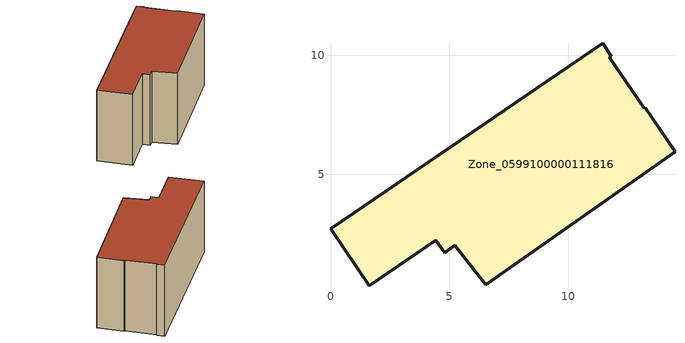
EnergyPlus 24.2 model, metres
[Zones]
Zone_0599100000111816
 floor ground (C_G): 6.53,0.36 5.23,2 4.8,1.69 4.43,2.22 1.63,0.32 0,2.71 11.45,10.51 11.81,9.97 11.74,9.92 13.2,7.77 13.25,7.81 14.5,5.94 z0
 wall outside (C_F): 14.5,5.94 13.25,7.81 13.2,7.77 11.74,9.92 11.81,9.97 11.45,10.51 0,2.71 1.63,0.32 4.43,2.22 4.8,1.69 5.23,2 6.53,0.36 14.5,5.94 z0:6.37
 roof outside (C_R): 5.23,2 6.53,0.36 14.5,5.94 13.25,7.81 13.2,7.77 11.74,9.92 11.81,9.97 11.45,10.51 0,2.71 1.63,0.32 4.43,2.22 4.8,1.69 z6.37
[BUILDING]
Pand.0599100000111816: North Axis=0; Terrain=City; Loads Convergence Tolerance Value=0.04; Temperature Convergence Tolerance Value=0.4; Solar Distribution=FullExterior; Maximum Number of Warmup Days=25; Minimum Number of Warmup Days=1
[Site:Location]
Rotterdam.The.Hague.AP_ZH_NLD Design_Conditions: Latitude=51.96; Longitude=4.45; Time Zone=1; Elevation=-4.5
[SITE:GROUNDTEMPERATURE:BUILDINGSURFACE]
18, 18, 18, 18, 18, 18, 18, 18, 18, 18, 18, 18
[MATERIAL] Thermal Absorptance=0.9; Solar Absorptance=0.7; Visible Absorptance=0.7
Name | Roughness | Thickness | Conductivity | Density | Specific Heat
G.TI.1946 | MediumSmooth | 0.15 | 1 | 540 | 1210
F.TI.1946 | Rough | 0.3 | 0.857143 | 1920 | 840
R.TI.1946 | MediumRough | 0.2 | 0.1 | 1500 | 1000
[CONSTRUCTION]
C_G: G.TI.1946
C_F: F.TI.1946
C_R: R.TI.1946
[ZONE]
Zone_0599100000111816: Type=1; Multiplier=1; Ceiling Height=Autocalculate; Volume=Autocalculate; Floor Area=autocalculate; Part of Total Floor Area=Yes
[ZONEINFILTRATION:DESIGNFLOWRATE]
Infil_Zone_0599100000111816: Zone or ZoneList or Space or SpaceList=Zone_0599100000111816; Schedule=AlwaysOn; Design Flow Rate Calculation Method=Flow/Area; Flow Rate per Floor Area=0.003; Constant Term Coefficient=1; Temperature Term Coefficient=0; Velocity Term Coefficient=0; Velocity Squared Term Coefficient=0
[HVACTEMPLATE:ZONE:IDEALLOADSAIRSYSTEM]
Zone_0599100000111816: Maximum Heating Supply Air Temperature=50; Minimum Cooling Supply Air Temperature=13; Maximum Heating Supply Air Humidity Ratio=0.0156; Minimum Cooling Supply Air Humidity Ratio=0.0077; Heating Limit=NoLimit; Cooling Limit=NoLimit; Dehumidification Control Type=ConstantSensibleHeatRatio; Cooling Sensible Heat Ratio=0.7; Dehumidification Setpoint=60; Humidification Control Type=None; Humidification Setpoint=30; Outdoor Air Method=None; Outdoor Air Flow Rate per Person=0.00944; Outdoor Air Flow Rate per Zone Floor Area=0; Outdoor Air Flow Rate per Zone=0; Demand Controlled Ventilation Type=None; Outdoor Air Economizer Type=NoEconomizer; Heat Recovery Type=None; Sensible Heat Recovery Effectiveness=0.7; Latent Heat Recovery Effectiveness=0.65
[ZONECONTROL:THERMOSTAT]
ThermostatControl_Zone_0599100000111816: Zone or ZoneList=Zone_0599100000111816; Control Type Schedule=DualSetpointControlType; Control 1=Thermostat_Zone_0599100000111816; Temperature Difference Between Cutout And Setpoint=0
[THERMOSTATSETPOINT:DUALSETPOINT]
Thermostat_Zone_0599100000111816: Heating Setpoint Temperature Schedule=HeatingSetpoint_Zone_0599100000111816; Cooling Setpoint Temperature Schedule=CoolingSetpoint_Zone_0599100000111816
[SCHEDULE:COMPACT]
HeatingSetpoint_Zone_0599100000111816: Through: 12/31, For: AllDays, Until: 24:00, 21
CoolingSetpoint_Zone_0599100000111816: Through: 12/31, For: AllDays, Until: 24:00, 24
DualSetpointControlType: Through: 12/31, For: AllDays, Until: 24:00, 4
AlwaysOn: Through: 12/31, For: AllDays, Until: 24:00, 1
